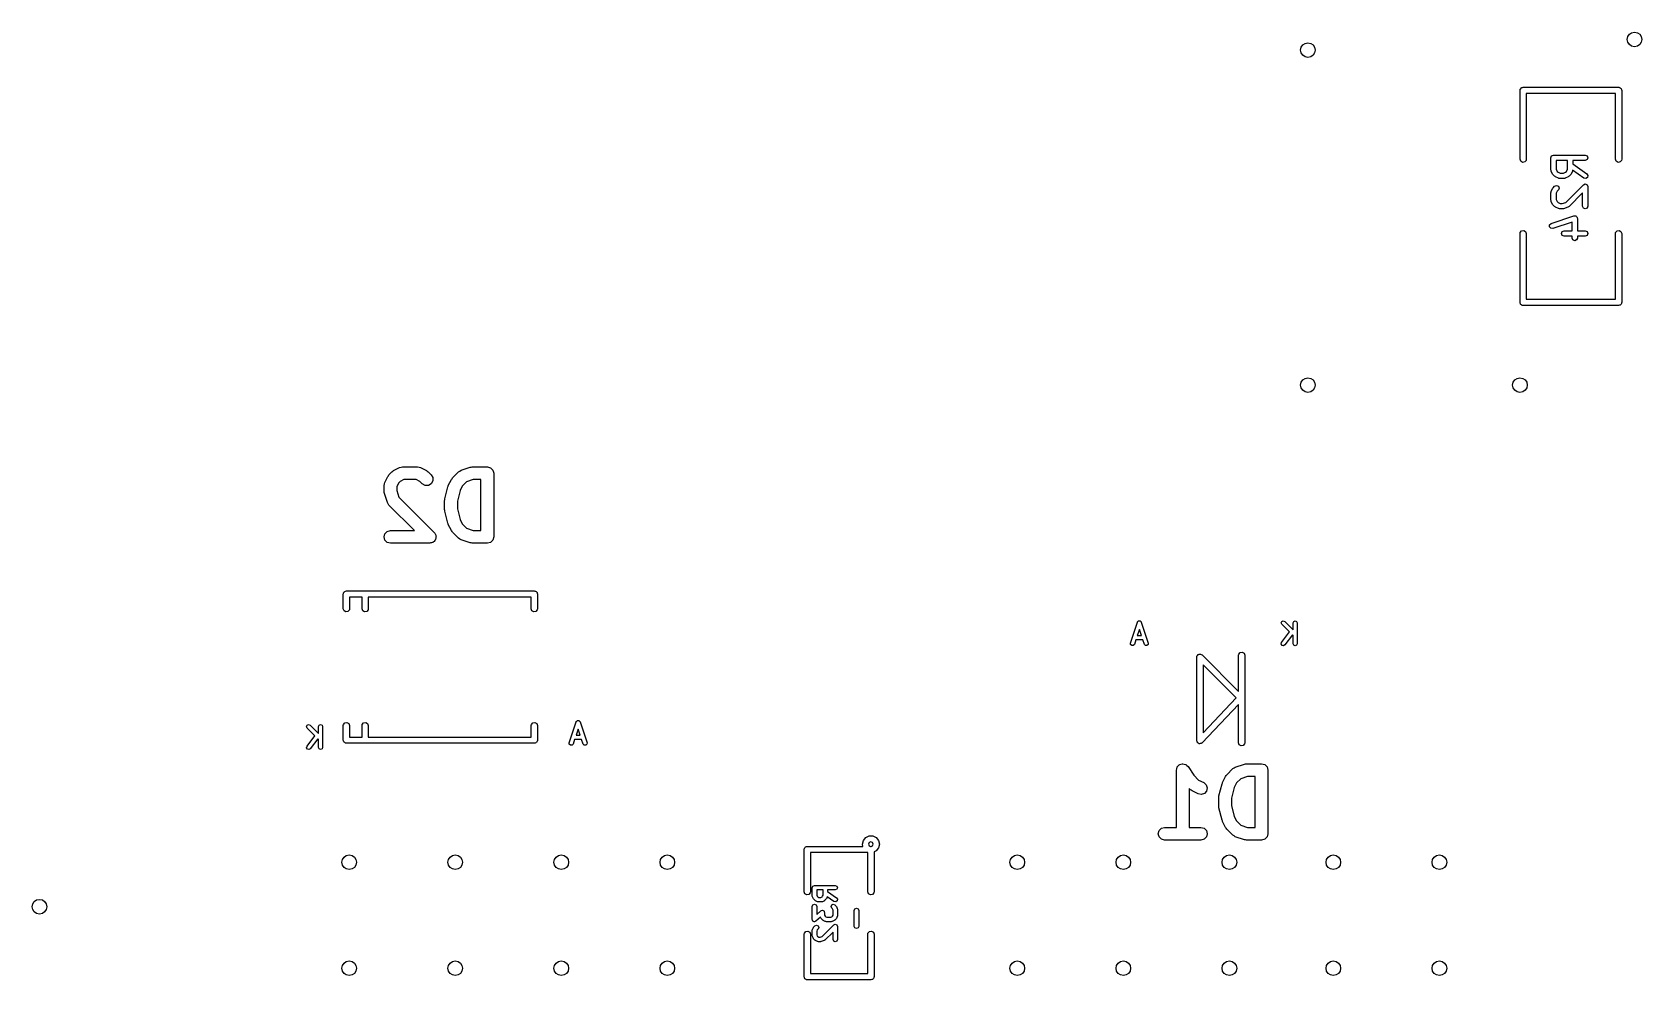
# Model space of a CAD drawing. Extents: x 0.19 to 3.41, y 0.13 to 5.41.
# Drawn here: x 0.193 to 1.711, y 0.131 to 1.025 of the extents above; entities that cross this region are included whole.
import ezdxf

# ---------------------------------------------------------------- set-up
doc = ezdxf.new("R2010")
doc.units = 0
doc.header["$MEASUREMENT"] = 0
doc.layers.add('BLACK', color=7, linetype='CONTINUOUS')

msp = doc.modelspace()

# ---------------------------------------------------------------- linework, layer by layer
at = {"layer": 'BLACK', "linetype": 'CONTINUOUS'}
for p, q in [((1.59623, 0.97101), (1.59672, 0.971598)), ((1.59672, 0.971598), (1.5971, 0.972262)), ((1.5971, 0.972262), (1.59735, 0.972353)), ((1.59735, 0.972353), (1.59752, 0.972557)), ((1.59752, 0.972557), (1.59828, 0.97269)), ((1.59828, 0.97269), (1.599, 0.972953)), ((1.599, 0.972953), (1.689, 0.972953)), ((1.689, 0.972953), (1.68938, 0.972885)), ((1.68938, 0.972885), (1.68951, 0.972908)), ((1.68951, 0.972908), (1.68963, 0.972842)), ((1.68963, 0.972842), (1.69001, 0.972775)), ((1.69001, 0.972775), (1.6906, 0.972282)), ((1.6906, 0.972282), (1.69126, 0.971898)), ((1.69126, 0.971898), (1.69135, 0.971648)), ((1.69135, 0.971648), (1.69156, 0.971476)), ((1.69156, 0.971476), (1.69169, 0.970721)), ((1.59605, 0.97), (1.59611, 0.970384)), ((1.59605, 0.905), (1.59605, 0.97)), ((1.59609, 0.970513), (1.59616, 0.970626)), ((1.59611, 0.970384), (1.59609, 0.970513)), ((1.59616, 0.970626), (1.59623, 0.97101)), ((1.68605, 0.967047), (1.60195, 0.967047)), ((1.60195, 0.967047), (1.60195, 0.905)), ((1.68605, 0.905), (1.68605, 0.967047)), ((1.69169, 0.970721), (1.69195, 0.97)), ((1.69195, 0.97), (1.69195, 0.905)), ((1.59674, 0.903102), (1.59605, 0.905)), ((1.59849, 0.902092), (1.59674, 0.903102)), ((1.60048, 0.902443), (1.59849, 0.902092)), ((1.60177, 0.90399), (1.60048, 0.902443)), ((1.60195, 0.905), (1.60177, 0.90399)), ((1.62512, 0.906429), (1.62585, 0.908196)), ((1.62512, 0.895), (1.62512, 0.906429)), ((1.62585, 0.908196), (1.62762, 0.908929)), ((1.62762, 0.908929), (1.65762, 0.908929)), ((1.64083, 0.903929), (1.63012, 0.903929)), ((1.63012, 0.903929), (1.63012, 0.89559)), ((1.63012, 0.89559), (1.6311, 0.893624)), ((1.63985, 0.893624), (1.64083, 0.89559)), ((1.64083, 0.89559), (1.64083, 0.903929)), ((1.65762, 0.903929), (1.64583, 0.903929)), ((1.64583, 0.903929), (1.64583, 0.900587)), ((1.64583, 0.900587), (1.65905, 0.891334)), ((1.65762, 0.908929), (1.65939, 0.908196)), ((1.65939, 0.904661), (1.65762, 0.903929)), ((1.65939, 0.908196), (1.66012, 0.906429)), ((1.66012, 0.906429), (1.65939, 0.904661)), ((1.68674, 0.903102), (1.68605, 0.905)), ((1.68849, 0.902092), (1.68674, 0.903102)), ((1.69048, 0.902443), (1.68849, 0.902092)), ((1.69177, 0.90399), (1.69048, 0.902443)), ((1.69195, 0.905), (1.69177, 0.90399)), ((1.62534, 0.894462), (1.62512, 0.895)), ((1.62538, 0.893882), (1.62534, 0.894462)), ((1.62681, 0.891025), (1.62538, 0.893882)), ((1.62712, 0.890755), (1.62681, 0.891025)), ((1.62728, 0.890375), (1.62712, 0.890755)), ((1.62871, 0.888946), (1.62728, 0.890375)), ((1.62909, 0.888789), (1.62871, 0.888946)), ((1.62871, 0.879625), (1.63048, 0.880357)), ((1.62936, 0.888478), (1.62909, 0.888789)), ((1.63221, 0.88705), (1.62936, 0.888478)), ((1.63048, 0.880357), (1.63224, 0.879625)), ((1.6311, 0.893624), (1.63196, 0.892769)), ((1.63196, 0.892769), (1.63392, 0.891786)), ((1.6328, 0.887008), (1.63221, 0.88705)), ((1.63333, 0.886786), (1.6328, 0.887008)), ((1.63762, 0.886786), (1.63333, 0.886786)), ((1.63392, 0.891786), (1.63703, 0.891786)), ((1.63703, 0.891786), (1.63899, 0.892769)), ((1.63816, 0.887008), (1.63762, 0.886786)), ((1.63874, 0.88705), (1.63816, 0.887008)), ((1.64159, 0.888478), (1.63874, 0.88705)), ((1.63899, 0.892769), (1.63985, 0.893624)), ((1.63913, 0.864328), (1.65585, 0.881053)), ((1.64186, 0.888789), (1.64159, 0.888478)), ((1.64224, 0.888946), (1.64186, 0.888789)), ((1.64367, 0.890375), (1.64224, 0.888946)), ((1.64383, 0.890755), (1.64367, 0.890375)), ((1.64414, 0.891025), (1.64383, 0.890755)), ((1.64557, 0.893882), (1.64414, 0.891025)), ((1.64561, 0.894462), (1.64557, 0.893882)), ((1.64567, 0.8946), (1.64561, 0.894462)), ((1.65618, 0.887238), (1.64567, 0.8946)), ((1.65585, 0.881053), (1.65762, 0.881786)), ((1.65585, 0.881053), (1.65585, 0.881053)), ((1.65805, 0.886824), (1.65618, 0.887238)), ((1.65762, 0.881786), (1.65939, 0.881053)), ((1.65967, 0.887852), (1.65805, 0.886824)), ((1.65905, 0.891334), (1.66008, 0.88972)), ((1.65939, 0.881053), (1.66012, 0.879286)), ((1.66008, 0.88972), (1.65967, 0.887852)), ((1.62512, 0.873571), (1.62534, 0.874109)), ((1.62512, 0.866429), (1.62512, 0.873571)), ((1.62534, 0.865891), (1.62512, 0.866429)), ((1.62534, 0.874109), (1.62538, 0.874689)), ((1.62538, 0.865311), (1.62534, 0.865891)), ((1.62538, 0.874689), (1.62681, 0.877547)), ((1.62681, 0.862453), (1.62538, 0.865311)), ((1.62681, 0.877547), (1.62712, 0.877816)), ((1.62712, 0.877816), (1.62728, 0.878196)), ((1.62728, 0.878196), (1.62871, 0.879625)), ((1.6311, 0.874948), (1.63012, 0.872981)), ((1.63012, 0.872981), (1.63012, 0.867019)), ((1.63012, 0.867019), (1.6311, 0.865052)), ((1.63224, 0.876089), (1.6311, 0.874948)), ((1.63224, 0.879625), (1.63298, 0.877857)), ((1.63298, 0.877857), (1.63224, 0.876089)), ((1.65512, 0.87325), (1.64224, 0.860375)), ((1.65512, 0.860714), (1.65512, 0.87325)), ((1.66012, 0.879286), (1.66012, 0.860714)), ((1.6254, 0.844515), (1.64683, 0.851657)), ((1.62712, 0.862184), (1.62681, 0.862453)), ((1.62728, 0.861804), (1.62712, 0.862184)), ((1.62871, 0.860375), (1.62728, 0.861804)), ((1.62909, 0.860218), (1.62871, 0.860375)), ((1.62936, 0.859907), (1.62909, 0.860218)), ((1.63221, 0.858478), (1.62936, 0.859907)), ((1.6311, 0.865052), (1.63196, 0.864197)), ((1.63196, 0.864197), (1.63392, 0.863214)), ((1.6328, 0.858437), (1.63221, 0.858478)), ((1.63333, 0.858214), (1.6328, 0.858437)), ((1.63619, 0.858214), (1.63333, 0.858214)), ((1.63392, 0.863214), (1.63578, 0.863214)), ((1.63578, 0.863214), (1.63913, 0.864328)), ((1.63657, 0.858372), (1.63619, 0.858214)), ((1.63698, 0.858343), (1.63657, 0.858372)), ((1.64127, 0.859771), (1.63698, 0.858343)), ((1.64171, 0.860152), (1.64127, 0.859771)), ((1.64224, 0.860375), (1.64171, 0.860152)), ((1.64683, 0.851657), (1.64724, 0.851628)), ((1.64724, 0.851628), (1.64762, 0.851786)), ((1.64762, 0.851786), (1.64816, 0.851563)), ((1.64816, 0.851563), (1.64874, 0.851522)), ((1.64874, 0.851522), (1.64901, 0.851211)), ((1.64901, 0.851211), (1.64939, 0.851053)), ((1.64939, 0.851053), (1.64961, 0.850516)), ((1.64961, 0.850516), (1.64999, 0.850076)), ((1.64999, 0.850076), (1.64996, 0.849666)), ((1.65585, 0.858946), (1.65512, 0.860714)), ((1.65762, 0.858214), (1.65585, 0.858946)), ((1.65939, 0.858946), (1.65762, 0.858214)), ((1.66012, 0.860714), (1.65939, 0.858946)), ((1.59605, 0.835), (1.59623, 0.83601)), ((1.59605, 0.77), (1.59605, 0.835)), ((1.59623, 0.83601), (1.59752, 0.837557)), ((1.59752, 0.837557), (1.59951, 0.837908)), ((1.59951, 0.837908), (1.60126, 0.836898)), ((1.60126, 0.836898), (1.60195, 0.835)), ((1.60195, 0.835), (1.60195, 0.772953)), ((1.62382, 0.841352), (1.62395, 0.843261)), ((1.62507, 0.839907), (1.62382, 0.841352)), ((1.62395, 0.843261), (1.6254, 0.844515)), ((1.62698, 0.839771), (1.62507, 0.839907)), ((1.64512, 0.845817), (1.62698, 0.839771)), ((1.63512, 0.835), (1.63585, 0.836768)), ((1.63585, 0.833232), (1.63512, 0.835)), ((1.63585, 0.836768), (1.63762, 0.8375)), ((1.63762, 0.8375), (1.64512, 0.8375)), ((1.64512, 0.8375), (1.64512, 0.845817)), ((1.64996, 0.849666), (1.65012, 0.849286)), ((1.65012, 0.849286), (1.65012, 0.8375)), ((1.65012, 0.8375), (1.65762, 0.8375)), ((1.65762, 0.8375), (1.65939, 0.836768)), ((1.65939, 0.836768), (1.66012, 0.835)), ((1.66012, 0.835), (1.65939, 0.833232)), ((1.68605, 0.835), (1.68623, 0.83601)), ((1.68605, 0.772953), (1.68605, 0.835)), ((1.68623, 0.83601), (1.68752, 0.837557)), ((1.68752, 0.837557), (1.68951, 0.837908)), ((1.68951, 0.837908), (1.69126, 0.836898)), ((1.69126, 0.836898), (1.69195, 0.835)), ((1.69195, 0.835), (1.69195, 0.77)), ((1.63762, 0.8325), (1.63585, 0.833232)), ((1.64512, 0.8325), (1.63762, 0.8325)), ((1.64512, 0.830714), (1.64512, 0.8325)), ((1.64585, 0.828946), (1.64512, 0.830714)), ((1.64762, 0.828214), (1.64585, 0.828946)), ((1.64939, 0.828946), (1.64762, 0.828214)), ((1.65012, 0.830714), (1.64939, 0.828946)), ((1.65762, 0.8325), (1.65012, 0.8325)), ((1.65012, 0.8325), (1.65012, 0.830714)), ((1.65939, 0.833232), (1.65762, 0.8325)), ((1.59631, 0.769279), (1.59605, 0.77)), ((1.59644, 0.768524), (1.59631, 0.769279)), ((1.59665, 0.768352), (1.59644, 0.768524)), ((1.59674, 0.768102), (1.59665, 0.768352)), ((1.5974, 0.767718), (1.59674, 0.768102)), ((1.59799, 0.767225), (1.5974, 0.767718)), ((1.59837, 0.767158), (1.59799, 0.767225)), ((1.59849, 0.767092), (1.59837, 0.767158)), ((1.59862, 0.767115), (1.59849, 0.767092)), ((1.599, 0.767047), (1.59862, 0.767115)), ((1.689, 0.767047), (1.599, 0.767047)), ((1.60195, 0.772953), (1.68605, 0.772953)), ((1.68972, 0.76731), (1.689, 0.767047)), ((1.69048, 0.767443), (1.68972, 0.76731)), ((1.69065, 0.767647), (1.69048, 0.767443)), ((1.6909, 0.767738), (1.69065, 0.767647)), ((1.69128, 0.768402), (1.6909, 0.767738)), ((1.69177, 0.76899), (1.69128, 0.768402)), ((1.69184, 0.769374), (1.69177, 0.76899)), ((1.69191, 0.769487), (1.69184, 0.769374)), ((1.69195, 0.77), (1.69189, 0.769616)), ((1.69189, 0.769616), (1.69191, 0.769487)), ((0.528989, 0.606559), (0.529472, 0.607395)), ((0.529472, 0.607395), (0.532329, 0.610252)), ((0.532329, 0.610252), (0.533165, 0.610735)), ((0.533165, 0.610735), (0.533888, 0.611376)), ((0.533888, 0.611376), (0.539602, 0.614233)), ((0.539602, 0.614233), (0.540954, 0.61451)), ((0.540954, 0.61451), (0.542286, 0.614867)), ((0.542286, 0.614867), (0.556571, 0.614867)), ((0.556571, 0.614867), (0.557903, 0.61451)), ((0.557903, 0.61451), (0.559255, 0.614233)), ((0.559255, 0.614233), (0.564969, 0.611376)), ((0.564969, 0.611376), (0.565692, 0.610735)), ((0.565692, 0.610735), (0.566528, 0.610252)), ((0.566528, 0.610252), (0.569385, 0.607395)), ((0.569385, 0.607395), (0.570938, 0.604705)), ((0.589472, 0.604538), (0.595186, 0.610252)), ((0.595186, 0.610252), (0.59638, 0.610942)), ((0.59638, 0.610942), (0.597531, 0.611702)), ((0.597531, 0.611702), (0.606103, 0.614559)), ((0.606103, 0.614559), (0.607067, 0.614617)), ((0.607067, 0.614617), (0.608, 0.614867)), ((0.608, 0.614867), (0.622286, 0.614867)), ((0.622286, 0.614867), (0.625286, 0.614063)), ((0.625286, 0.614063), (0.627482, 0.611867)), ((0.627482, 0.611867), (0.628286, 0.608867)), ((0.628286, 0.608867), (0.628286, 0.548867)), ((0.524857, 0.597438), (0.525214, 0.59877)), ((0.524857, 0.591724), (0.524857, 0.597438)), ((0.525214, 0.59877), (0.525491, 0.600122)), ((0.525491, 0.600122), (0.528348, 0.605836)), ((0.528348, 0.605836), (0.528989, 0.606559)), ((0.538645, 0.599598), (0.536857, 0.596022)), ((0.536857, 0.596022), (0.536857, 0.592698)), ((0.536857, 0.592698), (0.538958, 0.586394)), ((0.540126, 0.601079), (0.538645, 0.599598)), ((0.543702, 0.602867), (0.540126, 0.601079)), ((0.555155, 0.602867), (0.543702, 0.602867)), ((0.558732, 0.601079), (0.555155, 0.602867)), ((0.5609, 0.59891), (0.558732, 0.601079)), ((0.56359, 0.597357), (0.5609, 0.59891)), ((0.566696, 0.597357), (0.56359, 0.597357)), ((0.569385, 0.59891), (0.566696, 0.597357)), ((0.570938, 0.6016), (0.569385, 0.59891)), ((0.570938, 0.604705), (0.570938, 0.6016)), ((0.582179, 0.584608), (0.585036, 0.596036)), ((0.585036, 0.596036), (0.585358, 0.596616)), ((0.585358, 0.596616), (0.585491, 0.597264)), ((0.585491, 0.597264), (0.588348, 0.602979)), ((0.588348, 0.602979), (0.588989, 0.603701)), ((0.588989, 0.603701), (0.589472, 0.604538)), ((0.596518, 0.592487), (0.594, 0.582414)), ((0.598645, 0.596741), (0.596518, 0.592487)), ((0.60267, 0.600766), (0.598645, 0.596741)), ((0.608974, 0.602867), (0.60267, 0.600766)), ((0.616286, 0.602867), (0.608974, 0.602867)), ((0.616286, 0.554867), (0.616286, 0.602867)), ((0.525107, 0.590791), (0.524857, 0.591724)), ((0.525165, 0.589827), (0.525107, 0.590791)), ((0.528022, 0.581255), (0.525165, 0.589827)), ((0.528782, 0.580104), (0.528022, 0.581255)), ((0.529472, 0.57891), (0.528782, 0.580104)), ((0.553515, 0.554867), (0.529472, 0.57891)), ((0.538958, 0.586394), (0.572243, 0.553109)), ((0.582, 0.583153), (0.582192, 0.583868)), ((0.582, 0.574581), (0.582, 0.583153)), ((0.582192, 0.583868), (0.582179, 0.584608)), ((0.594, 0.582414), (0.594, 0.57532)), ((0.582192, 0.573866), (0.582, 0.574581)), ((0.582179, 0.573126), (0.582192, 0.573866)), ((0.585036, 0.561697), (0.582179, 0.573126)), ((0.585358, 0.561118), (0.585036, 0.561697)), ((0.594, 0.57532), (0.596518, 0.565247)), ((0.596518, 0.565247), (0.598645, 0.560992)), ((0.524857, 0.548867), (0.525661, 0.551867)), ((0.525661, 0.545867), (0.524857, 0.548867)), ((0.525661, 0.551867), (0.527857, 0.554063)), ((0.527857, 0.554063), (0.530857, 0.554867)), ((0.530857, 0.554867), (0.553515, 0.554867)), ((0.572243, 0.553109), (0.572638, 0.552425)), ((0.572638, 0.552425), (0.573196, 0.551867)), ((0.573196, 0.551867), (0.573401, 0.551104)), ((0.573401, 0.54663), (0.573196, 0.545867)), ((0.573401, 0.551104), (0.573796, 0.55042)), ((0.573796, 0.547314), (0.573401, 0.54663)), ((0.573796, 0.55042), (0.573796, 0.54963)), ((0.573796, 0.54963), (0.574, 0.548867)), ((0.574, 0.548867), (0.573796, 0.548104)), ((0.573796, 0.548104), (0.573796, 0.547314)), ((0.585491, 0.560469), (0.585358, 0.561118)), ((0.588348, 0.554755), (0.585491, 0.560469)), ((0.588989, 0.554032), (0.588348, 0.554755)), ((0.589472, 0.553196), (0.588989, 0.554032)), ((0.595186, 0.547481), (0.589472, 0.553196)), ((0.59638, 0.546792), (0.595186, 0.547481)), ((0.597531, 0.546032), (0.59638, 0.546792)), ((0.598645, 0.560992), (0.60267, 0.556968)), ((0.60267, 0.556968), (0.608974, 0.554867)), ((0.608974, 0.554867), (0.616286, 0.554867)), ((0.628286, 0.548867), (0.627482, 0.545867)), ((0.527857, 0.543671), (0.525661, 0.545867)), ((0.530857, 0.542867), (0.527857, 0.543671)), ((0.568, 0.542867), (0.530857, 0.542867)), ((0.568763, 0.543071), (0.568, 0.542867)), ((0.569553, 0.543071), (0.568763, 0.543071)), ((0.570237, 0.543466), (0.569553, 0.543071)), ((0.571, 0.543671), (0.570237, 0.543466)), ((0.571558, 0.544229), (0.571, 0.543671)), ((0.572243, 0.544624), (0.571558, 0.544229)), ((0.572638, 0.545308), (0.572243, 0.544624)), ((0.573196, 0.545867), (0.572638, 0.545308)), ((0.606103, 0.543175), (0.597531, 0.546032)), ((0.607067, 0.543117), (0.606103, 0.543175)), ((0.608, 0.542867), (0.607067, 0.543117)), ((0.622286, 0.542867), (0.608, 0.542867)), ((0.625286, 0.543671), (0.622286, 0.542867)), ((0.627482, 0.545867), (0.625286, 0.543671)), ((0.486447, 0.4949), (0.486515, 0.495284)), ((0.486447, 0.4811), (0.486447, 0.4949)), ((0.486492, 0.495413), (0.486558, 0.495526)), ((0.486515, 0.495284), (0.486492, 0.495413)), ((0.486558, 0.495526), (0.486625, 0.49591)), ((0.486625, 0.49591), (0.487118, 0.496498)), ((0.487118, 0.496498), (0.487502, 0.497162)), ((0.487502, 0.497162), (0.487752, 0.497253)), ((0.487752, 0.497253), (0.487924, 0.497457)), ((0.487924, 0.497457), (0.488679, 0.49759)), ((0.488679, 0.49759), (0.4894, 0.497853)), ((0.4894, 0.497853), (0.6666, 0.497853)), ((0.504147, 0.491947), (0.492353, 0.491947)), ((0.492353, 0.491947), (0.492353, 0.4811)), ((0.504147, 0.4811), (0.504147, 0.491947)), ((0.663647, 0.491947), (0.510053, 0.491947)), ((0.510053, 0.491947), (0.510053, 0.4811)), ((0.663647, 0.4811), (0.663647, 0.491947)), ((0.6666, 0.497853), (0.666984, 0.497785)), ((0.666984, 0.497785), (0.667113, 0.497808)), ((0.667113, 0.497808), (0.667226, 0.497742)), ((0.667226, 0.497742), (0.66761, 0.497675)), ((0.66761, 0.497675), (0.668198, 0.497182)), ((0.668198, 0.497182), (0.668862, 0.496798)), ((0.668862, 0.496798), (0.668953, 0.496548)), ((0.668953, 0.496548), (0.669157, 0.496376)), ((0.669157, 0.496376), (0.66929, 0.495621)), ((0.66929, 0.495621), (0.669553, 0.4949)), ((0.669553, 0.4949), (0.669553, 0.4811)), ((0.487138, 0.479202), (0.486447, 0.4811)), ((0.488887, 0.478192), (0.487138, 0.479202)), ((0.490876, 0.478543), (0.488887, 0.478192)), ((0.492175, 0.48009), (0.490876, 0.478543)), ((0.492353, 0.4811), (0.492175, 0.48009)), ((0.504838, 0.479202), (0.504147, 0.4811)), ((0.506587, 0.478192), (0.504838, 0.479202)), ((0.508576, 0.478543), (0.506587, 0.478192)), ((0.509875, 0.48009), (0.508576, 0.478543)), ((0.510053, 0.4811), (0.509875, 0.48009)), ((0.664338, 0.479202), (0.663647, 0.4811)), ((0.666087, 0.478192), (0.664338, 0.479202)), ((0.668076, 0.478543), (0.666087, 0.478192)), ((0.669375, 0.48009), (0.668076, 0.478543)), ((0.669553, 0.4811), (0.669375, 0.48009)), ((1.22868, 0.448706), (1.23525, 0.468406)), ((1.2371, 0.461623), (1.23511, 0.455668)), ((1.23511, 0.455668), (1.23908, 0.455668)), ((1.23525, 0.468406), (1.23535, 0.468516)), ((1.23535, 0.468516), (1.23536, 0.468661)), ((1.23536, 0.468661), (1.23582, 0.469066)), ((1.23582, 0.469066), (1.23623, 0.469533)), ((1.23623, 0.469533), (1.23637, 0.469544)), ((1.23637, 0.469544), (1.23648, 0.469639)), ((1.23648, 0.469639), (1.2371, 0.469595)), ((1.2371, 0.469595), (1.23772, 0.469639)), ((1.23908, 0.455668), (1.2371, 0.461623)), ((1.23772, 0.469639), (1.23783, 0.469544)), ((1.23783, 0.469544), (1.23797, 0.469533)), ((1.23797, 0.469533), (1.23838, 0.469066)), ((1.23838, 0.469066), (1.23884, 0.468661)), ((1.23884, 0.468661), (1.23885, 0.468516)), ((1.23885, 0.468516), (1.23895, 0.468406)), ((1.23895, 0.468406), (1.24552, 0.448706)), ((1.37085, 0.467789), (1.37142, 0.469168)), ((1.37142, 0.46641), (1.37085, 0.467789)), ((1.37124, 0.449259), (1.37867, 0.459163)), ((1.37142, 0.469168), (1.3728, 0.469739)), ((1.37867, 0.459163), (1.37142, 0.46641)), ((1.3728, 0.469739), (1.37418, 0.469168)), ((1.37418, 0.469168), (1.38211, 0.46124)), ((1.38146, 0.456378), (1.37436, 0.446919)), ((1.38211, 0.455724), (1.38146, 0.456378)), ((1.38211, 0.467789), (1.38268, 0.469168)), ((1.38211, 0.46124), (1.38211, 0.467789)), ((1.38211, 0.448089), (1.38211, 0.455724)), ((1.38268, 0.469168), (1.38406, 0.469739)), ((1.38406, 0.469739), (1.38544, 0.469168)), ((1.38544, 0.469168), (1.38601, 0.467789)), ((1.38601, 0.467789), (1.38601, 0.448089)), ((1.22879, 0.447217), (1.22868, 0.448706)), ((1.22992, 0.446239), (1.22879, 0.447217)), ((1.23141, 0.446345), (1.22992, 0.446239)), ((1.23238, 0.447473), (1.23141, 0.446345)), ((1.23381, 0.451768), (1.23238, 0.447473)), ((1.24038, 0.451768), (1.23381, 0.451768)), ((1.24182, 0.447473), (1.24038, 0.451768)), ((1.24279, 0.446345), (1.24182, 0.447473)), ((1.24428, 0.446239), (1.24279, 0.446345)), ((1.24541, 0.447217), (1.24428, 0.446239)), ((1.24552, 0.448706), (1.24541, 0.447217)), ((1.33212, 0.439857), (1.33411, 0.440208)), ((1.33411, 0.440208), (1.33586, 0.439198)), ((1.37087, 0.447813), (1.37124, 0.449259)), ((1.37163, 0.446529), (1.37087, 0.447813)), ((1.37308, 0.446159), (1.37163, 0.446529)), ((1.37436, 0.446919), (1.37308, 0.446159)), ((1.38268, 0.44671), (1.38211, 0.448089)), ((1.38406, 0.446139), (1.38268, 0.44671)), ((1.38544, 0.44671), (1.38406, 0.446139)), ((1.38601, 0.448089), (1.38544, 0.44671)), ((1.29125, 0.4354), (1.29136, 0.436035)), ((1.29125, 0.3566), (1.29125, 0.4354)), ((1.29135, 0.436164), (1.29139, 0.436229)), ((1.29136, 0.436035), (1.29135, 0.436164)), ((1.29139, 0.436229), (1.29143, 0.43641)), ((1.29143, 0.43641), (1.292, 0.437091)), ((1.292, 0.437091), (1.29251, 0.437819)), ((1.29251, 0.437819), (1.29264, 0.437854)), ((1.29264, 0.437854), (1.29272, 0.437957)), ((1.29272, 0.437957), (1.2936, 0.438111)), ((1.2936, 0.438111), (1.29446, 0.438341)), ((1.29446, 0.438341), (1.29458, 0.438284)), ((1.29458, 0.438284), (1.29471, 0.438308)), ((1.29471, 0.438308), (1.29548, 0.437863)), ((1.29548, 0.437863), (1.29629, 0.437488)), ((1.29629, 0.437488), (1.33065, 0.403129)), ((1.3285, 0.396924), (1.29715, 0.428271)), ((1.29715, 0.428271), (1.29715, 0.363986)), ((1.33065, 0.4373), (1.33083, 0.43831)), ((1.33065, 0.403129), (1.33065, 0.4373)), ((1.33083, 0.43831), (1.33212, 0.439857)), ((1.33586, 0.439198), (1.33655, 0.4373)), ((1.33655, 0.4373), (1.33655, 0.3547)), ((1.29715, 0.363986), (1.3285, 0.396924)), ((1.33065, 0.390614), (1.29634, 0.354564)), ((1.33065, 0.3547), (1.33065, 0.390614)), ((0.451852, 0.369889), (0.452424, 0.371268)), ((0.452424, 0.36851), (0.451852, 0.369889)), ((0.452424, 0.371268), (0.453802, 0.371839)), ((0.45967, 0.361263), (0.452424, 0.36851)), ((0.453802, 0.371839), (0.455181, 0.371268)), ((0.455181, 0.371268), (0.463109, 0.36334)), ((0.463109, 0.369889), (0.463681, 0.371268)), ((0.463109, 0.36334), (0.463109, 0.369889)), ((0.463681, 0.371268), (0.465059, 0.371839)), ((0.465059, 0.371839), (0.466438, 0.371268)), ((0.466438, 0.371268), (0.467009, 0.369889)), ((0.467009, 0.369889), (0.467009, 0.350189)), ((0.486447, 0.3709), (0.486625, 0.37191)), ((0.486447, 0.3571), (0.486447, 0.3709)), ((0.486625, 0.37191), (0.487924, 0.373457)), ((0.487924, 0.373457), (0.489913, 0.373808)), ((0.489913, 0.373808), (0.491662, 0.372798)), ((0.491662, 0.372798), (0.492353, 0.3709)), ((0.492353, 0.3709), (0.492353, 0.360053)), ((0.504147, 0.3709), (0.504325, 0.37191)), ((0.504147, 0.360053), (0.504147, 0.3709)), ((0.504325, 0.37191), (0.505624, 0.373457)), ((0.505624, 0.373457), (0.507613, 0.373808)), ((0.507613, 0.373808), (0.509362, 0.372798)), ((0.509362, 0.372798), (0.510053, 0.3709)), ((0.510053, 0.3709), (0.510053, 0.360053)), ((0.663647, 0.3709), (0.663825, 0.37191)), ((0.663647, 0.360053), (0.663647, 0.3709)), ((0.663825, 0.37191), (0.665124, 0.373457)), ((0.665124, 0.373457), (0.667113, 0.373808)), ((0.667113, 0.373808), (0.668862, 0.372798)), ((0.668862, 0.372798), (0.669553, 0.3709)), ((0.669553, 0.3709), (0.669553, 0.3571)), ((0.699483, 0.354706), (0.70605, 0.374406)), ((0.7079, 0.367623), (0.705915, 0.361668)), ((0.70605, 0.374406), (0.706145, 0.374516)), ((0.706145, 0.374516), (0.706156, 0.374661)), ((0.706156, 0.374661), (0.706623, 0.375066)), ((0.706623, 0.375066), (0.707028, 0.375533)), ((0.707028, 0.375533), (0.707173, 0.375544)), ((0.707173, 0.375544), (0.707283, 0.375639)), ((0.707283, 0.375639), (0.7079, 0.375595)), ((0.7079, 0.375595), (0.708517, 0.375639)), ((0.709885, 0.361668), (0.7079, 0.367623)), ((0.708517, 0.375639), (0.708627, 0.375544)), ((0.708627, 0.375544), (0.708772, 0.375533)), ((0.708772, 0.375533), (0.709177, 0.375066)), ((0.709177, 0.375066), (0.709644, 0.374661)), ((0.709644, 0.374661), (0.709654, 0.374516)), ((0.709654, 0.374516), (0.70975, 0.374406)), ((0.70975, 0.374406), (0.716317, 0.354706)), ((0.451872, 0.349913), (0.452242, 0.351359)), ((0.452632, 0.348629), (0.451872, 0.349913)), ((0.452242, 0.351359), (0.45967, 0.361263)), ((0.462456, 0.358478), (0.455362, 0.349019)), ((0.463109, 0.357824), (0.462456, 0.358478)), ((0.463109, 0.350189), (0.463109, 0.357824)), ((0.463681, 0.34881), (0.463109, 0.350189)), ((0.467009, 0.350189), (0.466438, 0.34881)), ((0.48671, 0.356379), (0.486447, 0.3571)), ((0.486843, 0.355624), (0.48671, 0.356379)), ((0.487047, 0.355452), (0.486843, 0.355624)), ((0.487138, 0.355202), (0.487047, 0.355452)), ((0.487802, 0.354818), (0.487138, 0.355202)), ((0.48839, 0.354325), (0.487802, 0.354818)), ((0.488774, 0.354258), (0.48839, 0.354325)), ((0.488887, 0.354192), (0.488774, 0.354258)), ((0.489016, 0.354215), (0.488887, 0.354192)), ((0.4894, 0.354147), (0.489016, 0.354215)), ((0.6666, 0.354147), (0.4894, 0.354147)), ((0.492353, 0.360053), (0.504147, 0.360053)), ((0.510053, 0.360053), (0.663647, 0.360053)), ((0.667321, 0.35441), (0.6666, 0.354147)), ((0.668076, 0.354543), (0.667321, 0.35441)), ((0.668248, 0.354747), (0.668076, 0.354543)), ((0.668498, 0.354838), (0.668248, 0.354747)), ((0.668882, 0.355502), (0.668498, 0.354838)), ((0.669375, 0.35609), (0.668882, 0.355502)), ((0.669442, 0.356474), (0.669375, 0.35609)), ((0.669508, 0.356587), (0.669442, 0.356474)), ((0.669553, 0.3571), (0.669485, 0.356716)), ((0.669485, 0.356716), (0.669508, 0.356587)), ((0.699589, 0.353217), (0.699483, 0.354706)), ((0.700717, 0.352239), (0.699589, 0.353217)), ((0.702205, 0.352345), (0.700717, 0.352239)), ((0.703183, 0.353473), (0.702205, 0.352345)), ((0.704615, 0.357768), (0.703183, 0.353473)), ((0.711185, 0.357768), (0.704615, 0.357768)), ((0.705915, 0.361668), (0.709885, 0.361668)), ((0.712617, 0.353473), (0.711185, 0.357768)), ((0.713595, 0.352345), (0.712617, 0.353473)), ((0.715083, 0.352239), (0.713595, 0.352345)), ((0.716211, 0.353217), (0.715083, 0.352239)), ((0.716317, 0.354706), (0.716211, 0.353217)), ((1.29156, 0.355733), (1.29125, 0.3566)), ((1.29182, 0.354847), (1.29156, 0.355733)), ((1.2919, 0.354793), (1.29182, 0.354847)), ((1.29194, 0.354702), (1.2919, 0.354793)), ((1.29274, 0.35424), (1.29194, 0.354702)), ((1.29351, 0.35373), (1.29274, 0.35424)), ((1.2936, 0.353741), (1.29351, 0.35373)), ((1.29369, 0.353692), (1.2936, 0.353741)), ((1.2946, 0.353852), (1.29369, 0.353692)), ((1.29551, 0.353956), (1.2946, 0.353852)), ((1.29562, 0.354033), (1.29551, 0.353956)), ((1.29568, 0.354043), (1.29562, 0.354033)), ((1.29575, 0.354129), (1.29568, 0.354043)), ((1.29634, 0.354564), (1.29575, 0.354129)), ((1.33134, 0.352802), (1.33065, 0.3547)), ((1.33309, 0.351792), (1.33134, 0.352802)), ((1.33508, 0.352143), (1.33309, 0.351792)), ((1.33637, 0.35369), (1.33508, 0.352143)), ((1.33655, 0.3547), (1.33637, 0.35369)), ((0.454078, 0.348259), (0.452632, 0.348629)), ((0.455362, 0.349019), (0.454078, 0.348259)), ((0.465059, 0.348239), (0.463681, 0.34881)), ((0.466438, 0.34881), (0.465059, 0.348239)), ((1.27467, 0.333859), (1.27486, 0.333923)), ((1.27486, 0.333923), (1.275, 0.334063)), ((1.275, 0.334063), (1.27632, 0.334417)), ((1.27632, 0.334417), (1.27761, 0.334854)), ((1.27761, 0.334854), (1.27781, 0.334815)), ((1.27781, 0.334815), (1.278, 0.334867)), ((1.278, 0.334867), (1.27932, 0.334513)), ((1.27932, 0.334513), (1.28066, 0.334245)), ((1.28066, 0.334245), (1.28081, 0.334114)), ((1.28081, 0.334114), (1.281, 0.334063)), ((1.281, 0.334063), (1.28197, 0.333097)), ((1.32753, 0.331702), (1.3361, 0.334559)), ((1.3361, 0.334559), (1.33707, 0.334617)), ((1.33707, 0.334617), (1.338, 0.334867)), ((1.338, 0.334867), (1.35229, 0.334867)), ((1.35229, 0.334867), (1.35529, 0.334063)), ((1.35529, 0.334063), (1.35748, 0.331867)), ((1.272, 0.328867), (1.27235, 0.330186)), ((1.272, 0.274867), (1.272, 0.328867)), ((1.27235, 0.330186), (1.27262, 0.331526)), ((1.27262, 0.331526), (1.27275, 0.331675)), ((1.27275, 0.331675), (1.2728, 0.331867)), ((1.2728, 0.331867), (1.27377, 0.332833)), ((1.27377, 0.332833), (1.27467, 0.333859)), ((1.28197, 0.333097), (1.28299, 0.332195)), ((1.28299, 0.332195), (1.28838, 0.324118)), ((1.28838, 0.324118), (1.29298, 0.319512)), ((1.29298, 0.319512), (1.29783, 0.317091)), ((1.31549, 0.317264), (1.31835, 0.322979)), ((1.31835, 0.322979), (1.31899, 0.323701)), ((1.31899, 0.323701), (1.31947, 0.324538)), ((1.31947, 0.324538), (1.32519, 0.330252)), ((1.32519, 0.330252), (1.32638, 0.330942)), ((1.32638, 0.330942), (1.32753, 0.331702)), ((1.33267, 0.320766), (1.32865, 0.316741)), ((1.33897, 0.322867), (1.33267, 0.320766)), ((1.34629, 0.322867), (1.33897, 0.322867)), ((1.34629, 0.274867), (1.34629, 0.322867)), ((1.35748, 0.331867), (1.35829, 0.328867)), ((1.35829, 0.328867), (1.35829, 0.268867)), ((1.28519, 0.310339), (1.284, 0.311524)), ((1.284, 0.311524), (1.284, 0.274867)), ((1.28602, 0.309855), (1.28519, 0.310339)), ((1.28675, 0.309215), (1.28602, 0.309855)), ((1.29246, 0.306357), (1.28675, 0.309215)), ((1.2955, 0.305735), (1.29246, 0.306357)), ((1.29845, 0.306717), (1.2955, 0.305735)), ((1.29783, 0.317091), (1.30015, 0.31503)), ((1.30051, 0.309041), (1.29845, 0.306717)), ((1.30015, 0.31503), (1.30113, 0.312084)), ((1.30113, 0.312084), (1.30051, 0.309041)), ((1.312, 0.303153), (1.31219, 0.303868)), ((1.31218, 0.304608), (1.31504, 0.316036)), ((1.31219, 0.303868), (1.31218, 0.304608)), ((1.31504, 0.316036), (1.31536, 0.316616)), ((1.31536, 0.316616), (1.31549, 0.317264)), ((1.32652, 0.312487), (1.324, 0.302414)), ((1.32865, 0.316741), (1.32652, 0.312487)), ((1.312, 0.294581), (1.312, 0.303153)), ((1.31219, 0.293866), (1.312, 0.294581)), ((1.31218, 0.293126), (1.31219, 0.293866)), ((1.31504, 0.281697), (1.31218, 0.293126)), ((1.324, 0.302414), (1.324, 0.29532)), ((1.324, 0.29532), (1.32652, 0.285247)), ((1.25566, 0.271867), (1.25786, 0.274063)), ((1.25786, 0.274063), (1.26086, 0.274867)), ((1.26086, 0.274867), (1.272, 0.274867)), ((1.284, 0.274867), (1.29514, 0.274867)), ((1.29514, 0.274867), (1.29814, 0.274063)), ((1.29814, 0.274063), (1.30034, 0.271867)), ((1.31536, 0.281118), (1.31504, 0.281697)), ((1.31549, 0.280469), (1.31536, 0.281118)), ((1.31835, 0.274755), (1.31549, 0.280469)), ((1.31899, 0.274032), (1.31835, 0.274755)), ((1.31947, 0.273196), (1.31899, 0.274032)), ((1.32652, 0.285247), (1.32865, 0.280992)), ((1.32865, 0.280992), (1.33267, 0.276968)), ((1.33267, 0.276968), (1.33897, 0.274867)), ((1.33897, 0.274867), (1.34629, 0.274867)), ((0.976047, 0.259), (0.976835, 0.262451)), ((0.976514, 0.256953), (0.976047, 0.259)), ((0.976835, 0.262451), (0.979042, 0.265218)), ((0.979042, 0.265218), (0.98223, 0.266753)), ((0.982433, 0.260567), (0.981784, 0.259)), ((0.981784, 0.259), (0.982433, 0.257433)), ((0.98223, 0.266753), (0.98577, 0.266753)), ((0.984, 0.261216), (0.982433, 0.260567)), ((0.985567, 0.260567), (0.984, 0.261216)), ((0.986216, 0.259), (0.985567, 0.260567)), ((0.985567, 0.257433), (0.986216, 0.259)), ((0.98577, 0.266753), (0.988958, 0.265218)), ((0.988958, 0.265218), (0.991165, 0.262451)), ((0.991165, 0.262451), (0.991953, 0.259)), ((0.991953, 0.259), (0.991165, 0.255549)), ((1.25486, 0.268867), (1.25566, 0.271867)), ((1.25566, 0.265867), (1.25486, 0.268867)), ((1.25786, 0.263671), (1.25566, 0.265867)), ((1.26086, 0.262867), (1.25786, 0.263671)), ((1.278, 0.262867), (1.26086, 0.262867)), ((1.29514, 0.262867), (1.278, 0.262867)), ((1.29814, 0.263671), (1.29514, 0.262867)), ((1.30034, 0.265867), (1.29814, 0.263671)), ((1.30034, 0.271867), (1.30114, 0.268867)), ((1.30114, 0.268867), (1.30034, 0.265867)), ((1.32519, 0.267481), (1.31947, 0.273196)), ((1.32638, 0.266792), (1.32519, 0.267481)), ((1.32753, 0.266032), (1.32638, 0.266792)), ((1.3361, 0.263175), (1.32753, 0.266032)), ((1.33707, 0.263117), (1.3361, 0.263175)), ((1.338, 0.262867), (1.33707, 0.263117)), ((1.35229, 0.262867), (1.338, 0.262867)), ((1.35529, 0.263671), (1.35229, 0.262867)), ((1.35748, 0.265867), (1.35529, 0.263671)), ((1.35829, 0.268867), (1.35748, 0.265867)), ((0.921047, 0.254), (0.921115, 0.254384)), ((0.921047, 0.214), (0.921047, 0.254)), ((0.921092, 0.254513), (0.921158, 0.254626)), ((0.921115, 0.254384), (0.921092, 0.254513)), ((0.921158, 0.254626), (0.921225, 0.25501)), ((0.921225, 0.25501), (0.921718, 0.255598)), ((0.921718, 0.255598), (0.922102, 0.256262)), ((0.922102, 0.256262), (0.922352, 0.256353)), ((0.922352, 0.256353), (0.922524, 0.256557)), ((0.922524, 0.256557), (0.923279, 0.25669)), ((0.923279, 0.25669), (0.924, 0.256953)), ((0.924, 0.256953), (0.976514, 0.256953)), ((0.981047, 0.251047), (0.926953, 0.251047)), ((0.926953, 0.251047), (0.926953, 0.214)), ((0.981047, 0.214), (0.981047, 0.251047)), ((0.982433, 0.257433), (0.983593, 0.256953)), ((0.983593, 0.256953), (0.984, 0.256953)), ((0.984, 0.256953), (0.984286, 0.256902)), ((0.984286, 0.256902), (0.985567, 0.257433)), ((0.988958, 0.252782), (0.986953, 0.251816)), ((0.986953, 0.251816), (0.986953, 0.214)), ((0.991165, 0.255549), (0.988958, 0.252782)), ((0.921738, 0.212102), (0.921047, 0.214)), ((0.926775, 0.21299), (0.925476, 0.211443)), ((0.926953, 0.214), (0.926775, 0.21299)), ((0.92854, 0.217921), (0.92917, 0.219442)), ((0.92854, 0.210417), (0.92854, 0.217921)), ((0.92917, 0.219442), (0.93069, 0.220071)), ((0.93069, 0.220071), (0.95039, 0.220071)), ((0.938859, 0.215771), (0.93284, 0.215771)), ((0.93284, 0.215771), (0.93284, 0.210924)), ((0.938859, 0.210924), (0.938859, 0.215771)), ((0.95039, 0.215771), (0.943159, 0.215771)), ((0.943159, 0.215771), (0.943159, 0.21435)), ((0.943159, 0.21435), (0.951623, 0.208426)), ((0.95039, 0.220071), (0.95191, 0.219442)), ((0.95191, 0.216401), (0.95039, 0.215771)), ((0.95191, 0.219442), (0.95254, 0.217921)), ((0.95254, 0.217921), (0.95191, 0.216401)), ((0.981738, 0.212102), (0.981047, 0.214)), ((0.986775, 0.21299), (0.985476, 0.211443)), ((0.986953, 0.214), (0.986775, 0.21299)), ((0.923487, 0.211092), (0.921738, 0.212102)), ((0.925476, 0.211443), (0.923487, 0.211092)), ((0.928731, 0.209954), (0.92854, 0.210417)), ((0.92854, 0.200098), (0.92917, 0.201618)), ((0.92854, 0.187902), (0.92854, 0.200098)), ((0.928767, 0.209455), (0.928731, 0.209954)), ((0.929705, 0.207579), (0.928767, 0.209455)), ((0.92917, 0.201618), (0.93069, 0.202248)), ((0.929972, 0.207347), (0.929705, 0.207579)), ((0.930108, 0.20702), (0.929972, 0.207347)), ((0.931046, 0.206082), (0.930108, 0.20702)), ((0.93069, 0.202248), (0.93221, 0.201618)), ((0.931373, 0.205947), (0.931046, 0.206082)), ((0.931605, 0.205679), (0.931373, 0.205947)), ((0.933481, 0.204741), (0.931605, 0.205679)), ((0.93221, 0.201618), (0.93284, 0.200098)), ((0.93284, 0.210924), (0.933395, 0.209814)), ((0.93284, 0.200098), (0.93284, 0.19264)), ((0.933395, 0.209814), (0.93384, 0.209369)), ((0.93398, 0.204706), (0.933481, 0.204741)), ((0.93384, 0.209369), (0.93495, 0.208814)), ((0.934442, 0.204514), (0.93398, 0.204706)), ((0.937257, 0.204514), (0.934442, 0.204514)), ((0.93495, 0.208814), (0.936749, 0.208814)), ((0.936749, 0.208814), (0.937859, 0.209369)), ((0.937719, 0.204706), (0.937257, 0.204514)), ((0.938218, 0.204741), (0.937719, 0.204706)), ((0.937859, 0.209369), (0.938304, 0.209814)), ((0.940094, 0.205679), (0.938218, 0.204741)), ((0.938304, 0.209814), (0.938859, 0.210924)), ((0.940326, 0.205947), (0.940094, 0.205679)), ((0.940653, 0.206082), (0.940326, 0.205947)), ((0.941591, 0.20702), (0.940653, 0.206082)), ((0.941727, 0.207347), (0.941591, 0.20702)), ((0.941994, 0.207579), (0.941727, 0.207347)), ((0.94286, 0.209311), (0.941994, 0.207579)), ((0.949157, 0.204903), (0.94286, 0.209311)), ((0.946364, 0.200098), (0.946994, 0.201618)), ((0.946994, 0.198577), (0.946364, 0.200098)), ((0.946994, 0.201618), (0.948514, 0.202248)), ((0.947685, 0.197886), (0.946994, 0.198577)), ((0.94824, 0.196776), (0.947685, 0.197886)), ((0.948514, 0.202248), (0.950034, 0.201618)), ((0.950764, 0.204547), (0.949157, 0.204903)), ((0.950034, 0.201618), (0.950972, 0.20068)), ((0.952151, 0.205431), (0.950764, 0.204547)), ((0.950972, 0.20068), (0.951108, 0.200353)), ((0.951108, 0.200353), (0.951375, 0.200121)), ((0.951375, 0.200121), (0.952313, 0.198245)), ((0.951623, 0.208426), (0.952507, 0.207038)), ((0.952507, 0.207038), (0.952151, 0.205431)), ((0.952313, 0.198245), (0.952348, 0.197746)), ((0.952348, 0.197746), (0.95254, 0.197283)), ((0.968235, 0.196505), (0.968865, 0.198025)), ((0.968865, 0.198025), (0.970385, 0.198655)), ((0.970385, 0.198655), (0.971905, 0.198025)), ((0.971905, 0.198025), (0.972535, 0.196505)), ((0.983487, 0.211092), (0.981738, 0.212102)), ((0.985476, 0.211443), (0.983487, 0.211092)), ((0.92883, 0.187203), (0.92854, 0.187902)), ((0.929072, 0.186487), (0.92883, 0.187203)), ((0.92914, 0.186453), (0.929072, 0.186487)), ((0.92917, 0.186382), (0.92914, 0.186453)), ((0.929869, 0.186093), (0.92917, 0.186382)), ((0.930547, 0.185757), (0.929869, 0.186093)), ((0.930619, 0.185782), (0.930547, 0.185757)), ((0.93069, 0.185752), (0.930619, 0.185782)), ((0.931389, 0.186042), (0.93069, 0.185752)), ((0.931046, 0.181918), (0.932566, 0.182548)), ((0.932106, 0.186284), (0.931389, 0.186042)), ((0.936537, 0.190162), (0.932106, 0.186284)), ((0.932566, 0.182548), (0.934086, 0.181918)), ((0.93284, 0.19264), (0.936779, 0.196087)), ((0.93721, 0.188817), (0.936537, 0.190162)), ((0.936779, 0.196087), (0.937496, 0.196329)), ((0.937477, 0.188585), (0.93721, 0.188817)), ((0.937613, 0.188258), (0.937477, 0.188585)), ((0.937496, 0.196329), (0.938195, 0.196619)), ((0.938551, 0.18732), (0.937613, 0.188258)), ((0.937971, 0.171958), (0.94887, 0.182856)), ((0.938195, 0.196619), (0.938265, 0.19659)), ((0.938265, 0.19659), (0.938338, 0.196614)), ((0.938338, 0.196614), (0.939016, 0.196279)), ((0.938878, 0.187185), (0.938551, 0.18732)), ((0.939109, 0.186917), (0.938878, 0.187185)), ((0.939016, 0.196279), (0.939715, 0.195989)), ((0.940986, 0.185979), (0.939109, 0.186917)), ((0.939715, 0.195989), (0.939744, 0.195919)), ((0.939744, 0.195919), (0.939813, 0.195885)), ((0.939813, 0.195885), (0.940055, 0.195168)), ((0.940055, 0.195168), (0.940345, 0.194469)), ((0.940345, 0.194469), (0.940345, 0.192162)), ((0.940345, 0.192162), (0.9409, 0.191052)), ((0.9409, 0.191052), (0.941344, 0.190607)), ((0.941485, 0.185944), (0.940986, 0.185979)), ((0.941344, 0.190607), (0.942455, 0.190052)), ((0.941947, 0.185752), (0.941485, 0.185944)), ((0.946638, 0.185752), (0.941947, 0.185752)), ((0.942455, 0.190052), (0.94613, 0.190052)), ((0.94613, 0.190052), (0.94724, 0.190607)), ((0.9471, 0.185944), (0.946638, 0.185752)), ((0.947599, 0.185979), (0.9471, 0.185944)), ((0.94724, 0.190607), (0.947685, 0.191052)), ((0.949475, 0.186917), (0.947599, 0.185979)), ((0.947685, 0.191052), (0.94824, 0.192162)), ((0.94824, 0.192162), (0.94824, 0.196776)), ((0.94887, 0.182856), (0.95039, 0.183486)), ((0.949707, 0.187185), (0.949475, 0.186917)), ((0.950034, 0.18732), (0.949707, 0.187185)), ((0.950972, 0.188258), (0.950034, 0.18732)), ((0.95039, 0.183486), (0.95191, 0.182856)), ((0.951108, 0.188585), (0.950972, 0.188258)), ((0.951375, 0.188817), (0.951108, 0.188585)), ((0.952313, 0.190693), (0.951375, 0.188817)), ((0.95191, 0.182856), (0.95254, 0.181336)), ((0.952348, 0.191192), (0.952313, 0.190693)), ((0.95254, 0.191655), (0.952348, 0.191192)), ((0.95254, 0.197283), (0.95254, 0.191655)), ((0.968235, 0.181495), (0.968235, 0.196505)), ((0.972535, 0.196505), (0.972535, 0.181495)), ((0.921047, 0.174), (0.921225, 0.17501)), ((0.921047, 0.134), (0.921047, 0.174)), ((0.921225, 0.17501), (0.922524, 0.176557)), ((0.922524, 0.176557), (0.924513, 0.176908)), ((0.924513, 0.176908), (0.926262, 0.175898)), ((0.926262, 0.175898), (0.926953, 0.174)), ((0.926953, 0.174), (0.926953, 0.136953)), ((0.92854, 0.177583), (0.928731, 0.178046)), ((0.92854, 0.172893), (0.92854, 0.177583)), ((0.928731, 0.17243), (0.92854, 0.172893)), ((0.928731, 0.178046), (0.928767, 0.178545)), ((0.928767, 0.171931), (0.928731, 0.17243)), ((0.928767, 0.178545), (0.929705, 0.180421)), ((0.929705, 0.170055), (0.928767, 0.171931)), ((0.929705, 0.180421), (0.929972, 0.180653)), ((0.929972, 0.169823), (0.929705, 0.170055)), ((0.929972, 0.180653), (0.930108, 0.18098)), ((0.930108, 0.169496), (0.929972, 0.169823)), ((0.930108, 0.18098), (0.931046, 0.181918)), ((0.931046, 0.168558), (0.930108, 0.169496)), ((0.931373, 0.168423), (0.931046, 0.168558)), ((0.931605, 0.168156), (0.931373, 0.168423)), ((0.933481, 0.167217), (0.931605, 0.168156)), ((0.933395, 0.178186), (0.93284, 0.177076)), ((0.93284, 0.177076), (0.93284, 0.1734)), ((0.93284, 0.1734), (0.933395, 0.17229)), ((0.934086, 0.178877), (0.933395, 0.178186)), ((0.933395, 0.17229), (0.93384, 0.171846)), ((0.93398, 0.167182), (0.933481, 0.167217)), ((0.93384, 0.171846), (0.93495, 0.17129)), ((0.934442, 0.16699), (0.93398, 0.167182)), ((0.934086, 0.181918), (0.934716, 0.180398)), ((0.934716, 0.180398), (0.934086, 0.178877)), ((0.936319, 0.16699), (0.934442, 0.16699)), ((0.93495, 0.17129), (0.93597, 0.17129)), ((0.93597, 0.17129), (0.937971, 0.171958)), ((0.936645, 0.167126), (0.936319, 0.16699)), ((0.936998, 0.167101), (0.936645, 0.167126)), ((0.939813, 0.168039), (0.936998, 0.167101)), ((0.940191, 0.168367), (0.939813, 0.168039)), ((0.940653, 0.168558), (0.940191, 0.168367)), ((0.94824, 0.176145), (0.940653, 0.168558)), ((0.94824, 0.16914), (0.94824, 0.176145)), ((0.94887, 0.16762), (0.94824, 0.16914)), ((0.95039, 0.16699), (0.94887, 0.16762)), ((0.95191, 0.16762), (0.95039, 0.16699)), ((0.95254, 0.16914), (0.95191, 0.16762)), ((0.95254, 0.181336), (0.95254, 0.16914)), ((0.968865, 0.179975), (0.968235, 0.181495)), ((0.970385, 0.179345), (0.968865, 0.179975)), ((0.971905, 0.179975), (0.970385, 0.179345)), ((0.972535, 0.181495), (0.971905, 0.179975)), ((0.981047, 0.174), (0.981225, 0.17501)), ((0.981047, 0.136953), (0.981047, 0.174)), ((0.981225, 0.17501), (0.982524, 0.176557)), ((0.982524, 0.176557), (0.984513, 0.176908)), ((0.984513, 0.176908), (0.986262, 0.175898)), ((0.986262, 0.175898), (0.986953, 0.174)), ((0.986953, 0.174), (0.986953, 0.134)), ((0.926953, 0.136953), (0.981047, 0.136953)), ((0.92131, 0.133279), (0.921047, 0.134)), ((0.921443, 0.132524), (0.92131, 0.133279)), ((0.921647, 0.132352), (0.921443, 0.132524)), ((0.921738, 0.132102), (0.921647, 0.132352)), ((0.922402, 0.131718), (0.921738, 0.132102)), ((0.92299, 0.131225), (0.922402, 0.131718)), ((0.923374, 0.131158), (0.92299, 0.131225)), ((0.923487, 0.131092), (0.923374, 0.131158)), ((0.923616, 0.131115), (0.923487, 0.131092)), ((0.924, 0.131047), (0.923616, 0.131115)), ((0.984, 0.131047), (0.924, 0.131047)), ((0.984721, 0.13131), (0.984, 0.131047)), ((0.985476, 0.131443), (0.984721, 0.13131)), ((0.985648, 0.131647), (0.985476, 0.131443)), ((0.985898, 0.131738), (0.985648, 0.131647)), ((0.986282, 0.132402), (0.985898, 0.131738)), ((0.986775, 0.13299), (0.986282, 0.132402)), ((0.986842, 0.133374), (0.986775, 0.13299)), ((0.986908, 0.133487), (0.986842, 0.133374)), ((0.986953, 0.134), (0.986885, 0.133616)), ((0.986885, 0.133616), (0.986908, 0.133487))]:
    msp.add_line(p, q, dxfattribs=at)
at = {"layer": 'BLACK'}
for centre in [(1.704, 1.018), (1.396, 1.008), (1.396, 0.692), (1.596, 0.692), (0.492, 0.242), (0.592, 0.242), (0.692, 0.242), (0.792, 0.242), (1.122, 0.242), (1.222, 0.242), (1.322, 0.242), (1.42, 0.242), (1.52, 0.242), (0.2, 0.2), (0.492, 0.142), (0.592, 0.142), (0.692, 0.142), (0.792, 0.142), (1.122, 0.142), (1.222, 0.142), (1.322, 0.142), (1.42, 0.142), (1.52, 0.142)]:
    msp.add_circle(centre, 0.00689, dxfattribs=at)

doc.saveas('drawing.dxf')
